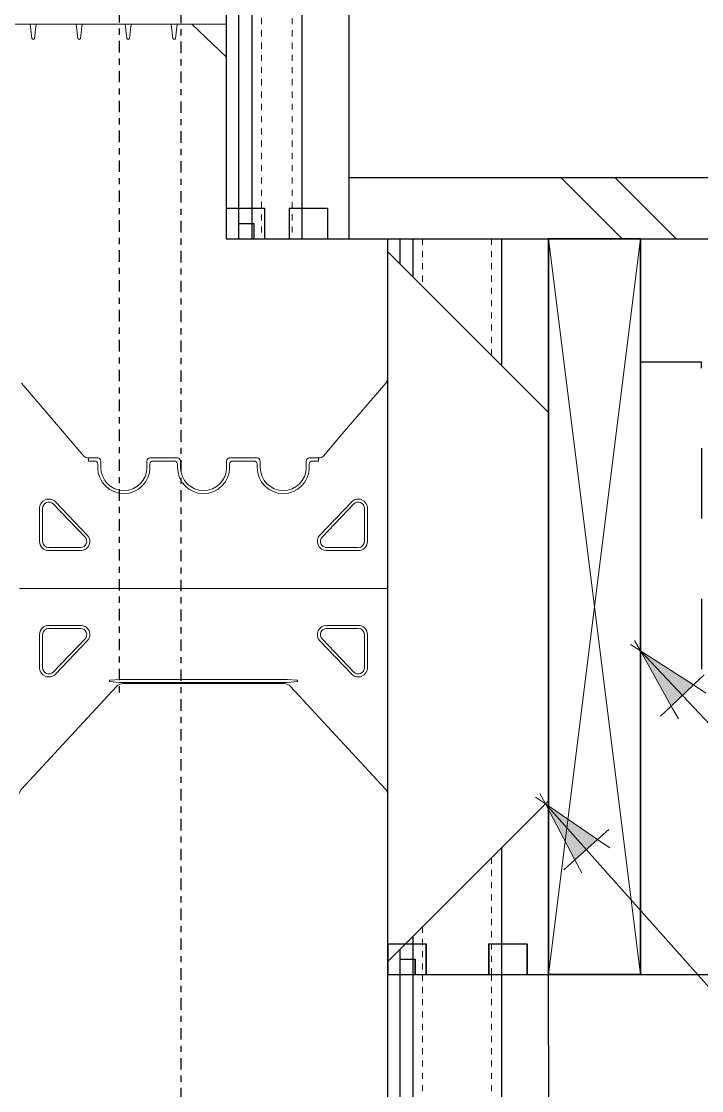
# Model space of a CAD drawing. Header units: inches. Extents: x -91.8 to 4.4, y 308.6 to 398.2.
# Drawn here: x -45.53 to -34.43, y 359.14 to 376.57 of the extents above; entities that cross this region are included whole.
import ezdxf

# ---------------------------------------------------------------- set-up
doc = ezdxf.new("R2010")
doc.units = ezdxf.units.IN
doc.header["$MEASUREMENT"] = 0
for name, pattern in [('CENTER', [2, 1.25, -0.25, 0.25, -0.25]), ('DASHED2', [0.375, 0.25, -0.125]), ('HIDDEN', [0.375, 0.25, -0.125])]:
    doc.linetypes.add(name, pattern=pattern)
for name, color, linetype, lineweight in [('A2 Hatch', 8, 'Continuous', 9), ('A4 medium', 7, 'Continuous', 35), ('DETAILS', 7, 'Continuous', 13), ('DIM', 3, 'Continuous', 13), ('REBAR', 2, 'CENTER', 30)]:
    doc.layers.add(name, color=color, linetype=linetype, lineweight=lineweight)
doc.styles.add('ARCTEXT', font='arctext.shx', dxfattribs={"width": 0.85})
doc.dimstyles.new('ARCTEXT1-4', dxfattribs={"dimtxt": 4, "dimasz": 2, "dimexe": 2, "dimexo": 2, "dimgap": 2, "dimtad": 1, "dimdec": 4, "dimzin": 3, "dimdsep": 46, "dimlunit": 4, "dimtxsty": 'ARCTEXT', "dimblk": 'ARCHTICK', "dimcen": 2, "dimaunit": 1, "dimadec": 0, "dimazin": 0, "dimtfac": 1, "dimtdec": 4, "dimtmove": 2, "dimatfit": 3, "dimldrblk": 'arrow', "dimfxl": 1, "dimtolj": 1, "dimtzin": 0, "dimarcsym": 0})

# ---------------------------------------------------------------- blocks, each defined once
blk = doc.blocks.new('_ArchTick')
at = {"color": 0, "linetype": 'ByBlock', "const_width": 0.15}
blk.add_lwpolyline([(-0.5, -0.5), (0.5, 0.5)], dxfattribs=at)
blk = doc.blocks.new('arrow')
at = {"layer": 'DIM'}
blk.add_hatch(color=253, dxfattribs=at).paths.add_polyline_path([(-2, 0.5), (-2, -0.5), (0, 0)])
at = {"layer": 'DIM', "lineweight": 9}
for points in [[(-2, 0.983), (-2, 0.5), (-2.469, 0.617)], [(0.374, 0.094), (0, 0)], [(0.374, -0.094), (0, 0)], [(-2, -0.983), (-2, -0.5), (-2.469, -0.617)]]:
    blk.add_lwpolyline(points, dxfattribs=at)
at = {"layer": 'DIM', "lineweight": 15}
blk.add_lwpolyline([(0, 0), (-2, -0.5), (-2, 0.5), (0, 0)], dxfattribs=at)

msp = doc.modelspace()

# ---------------------------------------------------------------- linework, layer by layer
at = {"color": 1}
for p, q in [((-42.185, 385.529), (-42.185, 373.029)), ((-41.985, 385.279), (-41.985, 373.029)), ((-41.77, 385.029), (-41.77, 373.029)), ((-40.95, 385.029), (-40.95, 373.029)), ((-40.185, 385.029), (-40.185, 373.029)), ((-42.185, 373.529), (-41.56, 373.529)), ((-42.185, 373.529), (-41.56, 373.529)), ((-42.185, 373.529), (-41.56, 373.529)), ((-42.185, 373.529), (-41.56, 373.529)), ((-42.185, 373.529), (-41.56, 373.529)), ((-42.185, 373.529), (-41.56, 373.529)), ((-42.185, 373.529), (-41.56, 373.529)), ((-42.185, 373.529), (-41.56, 373.529)), ((-42.185, 373.529), (-41.56, 373.529)), ((-42.185, 373.529), (-41.56, 373.529)), ((-42.185, 373.529), (-41.56, 373.529)), ((-42.185, 373.529), (-41.56, 373.529)), ((-42.185, 373.529), (-41.56, 373.529)), ((-42.185, 373.529), (-41.56, 373.529)), ((-42.185, 373.529), (-41.56, 373.529)), ((-42.185, 373.529), (-41.56, 373.529)), ((-41.56, 373.529), (-41.56, 373.029)), ((-41.56, 373.529), (-41.56, 373.029)), ((-41.56, 373.529), (-41.56, 373.029)), ((-41.56, 373.529), (-41.56, 373.029)), ((-41.56, 373.529), (-41.56, 373.029)), ((-41.56, 373.529), (-41.56, 373.029)), ((-41.56, 373.529), (-41.56, 373.029)), ((-41.56, 373.529), (-41.56, 373.029)), ((-41.56, 373.529), (-41.56, 373.029)), ((-41.56, 373.529), (-41.56, 373.029)), ((-41.56, 373.529), (-41.56, 373.029)), ((-41.56, 373.529), (-41.56, 373.029)), ((-41.56, 373.529), (-41.56, 373.029)), ((-41.56, 373.529), (-41.56, 373.029)), ((-41.56, 373.529), (-41.56, 373.029)), ((-41.56, 373.529), (-41.56, 373.029)), ((-41.16, 373.529), (-41.16, 373.029)), ((-41.16, 373.529), (-40.535, 373.529)), ((-41.16, 373.529), (-41.16, 373.029)), ((-41.16, 373.529), (-40.535, 373.529)), ((-41.16, 373.529), (-41.16, 373.029)), ((-41.16, 373.529), (-40.535, 373.529)), ((-41.16, 373.529), (-41.16, 373.029)), ((-41.16, 373.529), (-40.535, 373.529)), ((-41.16, 373.529), (-41.16, 373.029)), ((-41.16, 373.529), (-40.535, 373.529)), ((-41.16, 373.529), (-41.16, 373.029)), ((-41.16, 373.529), (-40.535, 373.529)), ((-41.16, 373.529), (-41.16, 373.029)), ((-41.16, 373.529), (-40.535, 373.529)), ((-41.16, 373.529), (-41.16, 373.029)), ((-41.16, 373.529), (-40.535, 373.529)), ((-41.16, 373.529), (-41.16, 373.029)), ((-41.16, 373.529), (-40.535, 373.529)), ((-41.16, 373.529), (-41.16, 373.029)), ((-41.16, 373.529), (-40.535, 373.529)), ((-41.16, 373.529), (-41.16, 373.029)), ((-41.16, 373.529), (-40.535, 373.529)), ((-41.16, 373.529), (-41.16, 373.029)), ((-41.16, 373.529), (-40.535, 373.529)), ((-41.16, 373.529), (-41.16, 373.029)), ((-41.16, 373.529), (-40.535, 373.529)), ((-41.16, 373.529), (-41.16, 373.029)), ((-41.16, 373.529), (-40.535, 373.529)), ((-41.16, 373.529), (-41.16, 373.029)), ((-41.16, 373.529), (-40.535, 373.529)), ((-41.16, 373.529), (-41.16, 373.029)), ((-41.16, 373.529), (-40.535, 373.529)), ((-40.535, 373.529), (-40.535, 373.029)), ((-40.535, 373.529), (-40.535, 373.029)), ((-40.535, 373.529), (-40.535, 373.029)), ((-40.535, 373.529), (-40.535, 373.029)), ((-40.535, 373.529), (-40.535, 373.029)), ((-40.535, 373.529), (-40.535, 373.029)), ((-40.535, 373.529), (-40.535, 373.029)), ((-40.535, 373.529), (-40.535, 373.029)), ((-40.535, 373.529), (-40.535, 373.029)), ((-40.535, 373.529), (-40.535, 373.029)), ((-40.535, 373.529), (-40.535, 373.029)), ((-40.535, 373.529), (-40.535, 373.029)), ((-40.535, 373.529), (-40.535, 373.029)), ((-40.535, 373.529), (-40.535, 373.029)), ((-40.535, 373.529), (-40.535, 373.029)), ((-40.535, 373.529), (-40.535, 373.029)), ((-41.985, 373.279), (-41.735, 373.279)), ((-41.985, 373.279), (-41.735, 373.279)), ((-41.985, 373.279), (-41.735, 373.279)), ((-41.985, 373.279), (-41.735, 373.279)), ((-41.985, 373.279), (-41.735, 373.279)), ((-41.985, 373.279), (-41.735, 373.279)), ((-41.985, 373.279), (-41.735, 373.279)), ((-41.985, 373.279), (-41.735, 373.279)), ((-41.985, 373.279), (-41.735, 373.279)), ((-41.985, 373.279), (-41.735, 373.279)), ((-41.985, 373.279), (-41.735, 373.279)), ((-41.985, 373.279), (-41.735, 373.279)), ((-41.985, 373.279), (-41.735, 373.279)), ((-41.985, 373.279), (-41.735, 373.279)), ((-41.985, 373.279), (-41.735, 373.279)), ((-41.985, 373.279), (-41.735, 373.279)), ((-41.735, 373.279), (-41.735, 373.029)), ((-41.735, 373.279), (-41.735, 373.029)), ((-41.735, 373.279), (-41.735, 373.029)), ((-41.735, 373.279), (-41.735, 373.029)), ((-41.735, 373.279), (-41.735, 373.029)), ((-41.735, 373.279), (-41.735, 373.029)), ((-41.735, 373.279), (-41.735, 373.029)), ((-41.735, 373.279), (-41.735, 373.029)), ((-41.735, 373.279), (-41.735, 373.029)), ((-41.735, 373.279), (-41.735, 373.029)), ((-41.735, 373.279), (-41.735, 373.029)), ((-41.735, 373.279), (-41.735, 373.029)), ((-41.735, 373.279), (-41.735, 373.029)), ((-41.735, 373.279), (-41.735, 373.029)), ((-41.735, 373.279), (-41.735, 373.029)), ((-41.735, 373.279), (-41.735, 373.029)), ((-42.185, 373.029), (-40.185, 373.029)), ((-42.185, 373.029), (-41.985, 373.029)), ((-42.185, 373.029), (-40.185, 373.029)), ((-42.185, 373.029), (-40.185, 373.029)), ((-42.185, 373.029), (-41.985, 373.029)), ((-42.185, 373.029), (-40.185, 373.029)), ((-42.185, 373.029), (-40.185, 373.029)), ((-42.185, 373.029), (-40.185, 373.029)), ((-42.185, 373.029), (-41.985, 373.029)), ((-42.185, 373.029), (-40.185, 373.029)), ((-42.185, 373.029), (-40.185, 373.029)), ((-42.185, 373.029), (-41.985, 373.029)), ((-42.185, 373.029), (-40.185, 373.029)), ((-42.185, 373.029), (-40.185, 373.029)), ((-42.185, 373.029), (-40.185, 373.029)), ((-42.185, 373.029), (-41.985, 373.029)), ((-42.185, 373.029), (-40.185, 373.029)), ((-42.185, 373.029), (-40.185, 373.029)), ((-42.185, 373.029), (-41.985, 373.029)), ((-42.185, 373.029), (-40.185, 373.029)), ((-42.185, 373.029), (-40.185, 373.029)), ((-42.185, 373.029), (-40.185, 373.029)), ((-42.185, 373.029), (-41.985, 373.029)), ((-42.185, 373.029), (-40.185, 373.029)), ((-42.185, 373.029), (-40.185, 373.029)), ((-42.185, 373.029), (-41.985, 373.029)), ((-42.185, 373.029), (-40.185, 373.029)), ((-42.185, 373.029), (-40.185, 373.029)), ((-42.185, 373.029), (-40.185, 373.029)), ((-42.185, 373.029), (-41.985, 373.029)), ((-42.185, 373.029), (-40.185, 373.029)), ((-42.185, 373.029), (-40.185, 373.029)), ((-42.185, 373.029), (-41.985, 373.029)), ((-42.185, 373.029), (-40.185, 373.029)), ((-42.185, 373.029), (-40.185, 373.029)), ((-42.185, 373.029), (-40.185, 373.029)), ((-42.185, 373.029), (-41.985, 373.029)), ((-42.185, 373.029), (-40.185, 373.029)), ((-42.185, 373.029), (-40.185, 373.029)), ((-42.185, 373.029), (-41.985, 373.029)), ((-42.185, 373.029), (-40.185, 373.029)), ((-42.185, 373.029), (-40.185, 373.029)), ((-42.185, 373.029), (-40.185, 373.029)), ((-42.185, 373.029), (-41.985, 373.029)), ((-42.185, 373.029), (-40.185, 373.029)), ((-42.185, 373.029), (-40.185, 373.029)), ((-42.185, 373.029), (-41.985, 373.029)), ((-42.185, 373.029), (-40.185, 373.029)), ((-42.185, 373.029), (-40.185, 373.029)), ((-42.185, 373.029), (-40.185, 373.029)), ((-42.185, 373.029), (-41.985, 373.029)), ((-42.185, 373.029), (-40.185, 373.029)), ((-42.185, 373.029), (-40.185, 373.029)), ((-42.185, 373.029), (-41.985, 373.029)), ((-42.185, 373.029), (-40.185, 373.029)), ((-42.185, 373.029), (-40.185, 373.029)), ((-41.77, 373.029), (-40.185, 373.029)), ((-41.77, 373.029), (-40.185, 373.029)), ((-41.77, 373.029), (-40.185, 373.029)), ((-41.77, 373.029), (-40.185, 373.029)), ((-41.77, 373.029), (-40.185, 373.029)), ((-41.77, 373.029), (-40.185, 373.029)), ((-41.77, 373.029), (-40.185, 373.029)), ((-41.77, 373.029), (-40.185, 373.029)), ((-41.77, 373.029), (-40.185, 373.029)), ((-41.77, 373.029), (-40.185, 373.029)), ((-41.77, 373.029), (-40.185, 373.029)), ((-41.77, 373.029), (-40.185, 373.029)), ((-41.77, 373.029), (-40.185, 373.029)), ((-41.77, 373.029), (-40.185, 373.029)), ((-41.77, 373.029), (-40.185, 373.029)), ((-41.77, 373.029), (-40.185, 373.029)), ((-39.556, 373.029), (-36.931, 373.029)), ((-39.556, 373.029), (-36.931, 373.029)), ((-39.556, 373.029), (-39.556, 361.029)), ((-39.551, 373.029), (-36.926, 373.029)), ((-39.356, 373.029), (-39.356, 372.621)), ((-39.141, 373.029), (-36.931, 373.029)), ((-39.141, 373.029), (-39.141, 372.406)), ((-39.136, 373.029), (-36.926, 373.029)), ((-37.696, 373.029), (-37.696, 370.961)), ((-36.931, 373.029), (-36.926, 361.029)), ((-36.929, 373.029), (-36.929, 361.029)), ((-36.929, 373.029), (-36.929, 361.029)), ((-36.929, 373.029), (-36.929, 361.029)), ((-37.696, 363.097), (-37.696, 361.029)), ((-39.141, 361.652), (-39.141, 361.029)), ((-39.556, 361.529), (-39.556, 361.029)), ((-39.556, 361.529), (-39.556, 361.029)), ((-39.556, 361.529), (-38.931, 361.529)), ((-39.556, 361.529), (-39.556, 361.029)), ((-39.556, 361.529), (-39.556, 361.029)), ((-39.556, 361.529), (-39.556, 349.029)), ((-39.556, 361.529), (-38.931, 361.529)), ((-39.551, 361.529), (-39.551, 361.029)), ((-39.551, 361.529), (-38.926, 361.529)), ((-39.551, 361.529), (-39.551, 361.029)), ((-39.551, 361.529), (-38.926, 361.529)), ((-38.931, 361.529), (-38.931, 361.029)), ((-38.931, 361.529), (-38.931, 361.029)), ((-38.926, 361.529), (-38.926, 361.029)), ((-38.926, 361.529), (-38.926, 361.029)), ((-37.906, 361.529), (-37.906, 361.029)), ((-37.906, 361.529), (-37.281, 361.529)), ((-37.906, 361.529), (-37.906, 361.029)), ((-37.906, 361.529), (-37.281, 361.529)), ((-37.901, 361.529), (-37.901, 361.029)), ((-37.901, 361.529), (-37.276, 361.529)), ((-37.901, 361.529), (-37.901, 361.029)), ((-37.901, 361.529), (-37.276, 361.529)), ((-37.281, 361.529), (-37.281, 361.029)), ((-37.281, 361.529), (-37.281, 361.029)), ((-37.276, 361.529), (-37.276, 361.029)), ((-37.276, 361.529), (-37.276, 361.029)), ((-39.356, 361.437), (-39.356, 361.029)), ((-39.356, 361.279), (-39.106, 361.279)), ((-39.356, 361.279), (-39.356, 349.029)), ((-39.356, 361.279), (-39.106, 361.279)), ((-39.351, 361.279), (-39.101, 361.279)), ((-39.351, 361.279), (-39.101, 361.279)), ((-39.106, 361.279), (-39.106, 361.029)), ((-39.106, 361.279), (-39.106, 361.029)), ((-39.101, 361.279), (-39.101, 361.029)), ((-39.101, 361.279), (-39.101, 361.029)), ((-39.556, 361.029), (-36.931, 361.029)), ((-39.556, 361.029), (-36.931, 361.029)), ((-39.556, 361.029), (-39.356, 361.029)), ((-39.556, 361.029), (-36.931, 361.029)), ((-39.556, 361.029), (-36.931, 361.029)), ((-39.556, 361.029), (-39.356, 361.029)), ((-39.551, 361.029), (-36.926, 361.029)), ((-39.551, 361.029), (-39.351, 361.029)), ((-39.551, 361.029), (-36.926, 361.029)), ((-39.551, 361.029), (-39.351, 361.029)), ((-39.141, 361.029), (-36.931, 361.029)), ((-39.141, 361.029), (-36.931, 361.029)), ((-39.141, 361.029), (-39.141, 349.029)), ((-39.136, 361.029), (-36.926, 361.029)), ((-39.136, 361.029), (-36.926, 361.029)), ((-37.696, 361.029), (-37.696, 349.029)), ((-36.931, 361.029), (-36.926, 349.029))]:
    msp.add_line(p, q, dxfattribs=at)
at = {"ltscale": 0.15}
for p, q in [((-40.185, 374.029), (-2.071, 374.029)), ((-42.185, 373.029), (-40.185, 373.029)), ((-42.185, 373.029), (-40.185, 373.029)), ((-42.185, 373.029), (-40.185, 373.029)), ((-42.185, 373.029), (-40.185, 373.029)), ((-42.185, 373.029), (-40.185, 373.029)), ((-42.185, 373.029), (-40.185, 373.029)), ((-42.185, 373.029), (-40.185, 373.029)), ((-42.185, 373.029), (-40.185, 373.029)), ((-42.185, 373.029), (-40.185, 373.029)), ((-42.185, 373.029), (-40.185, 373.029)), ((-42.185, 373.029), (-40.185, 373.029)), ((-42.185, 373.029), (-40.185, 373.029)), ((-42.185, 373.029), (-40.185, 373.029)), ((-42.185, 373.029), (-40.185, 373.029)), ((-42.185, 373.029), (-40.185, 373.029)), ((-42.185, 373.029), (-40.185, 373.029)), ((-40.185, 373.029), (-2.565, 373.029)), ((-36.929, 370.194), (-39.556, 372.821)), ((-34.43, 371.019), (-35.429, 371.019)), ((-34.43, 370.919), (-34.43, 371.019)), ((-34.43, 369.613), (-34.43, 368.466)), ((-34.43, 367.16), (-34.43, 366.013)), ((-34.43, 366.153), (-34.43, 366.013)), ((-34.43, 366.153), (-34.43, 366.013)), ((-36.929, 363.864), (-39.556, 361.237)), ((-35.429, 361.029), (-8.486, 361.029))]:
    msp.add_line(p, q, dxfattribs=at)
at = {"color": 1, "linetype": 'HIDDEN', "ltscale": 0.02}
for p, q in [((-42.185, 373.529), (-41.56, 373.529)), ((-42.185, 373.529), (-41.56, 373.529)), ((-42.185, 373.529), (-41.56, 373.529)), ((-42.185, 373.529), (-41.56, 373.529)), ((-42.185, 373.529), (-41.56, 373.529)), ((-42.185, 373.529), (-41.56, 373.529)), ((-42.185, 373.529), (-41.56, 373.529)), ((-42.185, 373.529), (-41.56, 373.529)), ((-42.185, 373.529), (-41.56, 373.529)), ((-42.185, 373.529), (-41.56, 373.529)), ((-42.185, 373.529), (-41.56, 373.529)), ((-42.185, 373.529), (-41.56, 373.529)), ((-42.185, 373.529), (-41.56, 373.529)), ((-42.185, 373.529), (-41.56, 373.529)), ((-42.185, 373.529), (-41.56, 373.529)), ((-42.185, 373.529), (-41.56, 373.529)), ((-42.185, 373.529), (-41.56, 373.529)), ((-42.185, 373.529), (-41.56, 373.529)), ((-42.185, 373.529), (-41.56, 373.529)), ((-42.185, 373.529), (-41.56, 373.529)), ((-42.185, 373.529), (-41.56, 373.529)), ((-42.185, 373.529), (-41.56, 373.529)), ((-42.185, 373.529), (-41.56, 373.529)), ((-42.185, 373.529), (-41.56, 373.529)), ((-42.185, 373.529), (-41.56, 373.529)), ((-42.185, 373.529), (-41.56, 373.529)), ((-42.185, 373.529), (-41.56, 373.529)), ((-42.185, 373.529), (-41.56, 373.529)), ((-42.185, 373.529), (-41.56, 373.529)), ((-42.185, 373.529), (-41.56, 373.529)), ((-42.185, 373.529), (-41.56, 373.529)), ((-42.185, 373.529), (-41.56, 373.529)), ((-42.185, 373.529), (-41.56, 373.529)), ((-42.185, 373.529), (-41.56, 373.529)), ((-42.185, 373.529), (-41.56, 373.529)), ((-42.185, 373.529), (-41.56, 373.529)), ((-42.185, 373.529), (-41.56, 373.529)), ((-42.185, 373.529), (-41.56, 373.529)), ((-42.185, 373.529), (-41.56, 373.529)), ((-42.185, 373.529), (-41.56, 373.529)), ((-41.56, 373.529), (-41.56, 373.029)), ((-41.56, 373.529), (-41.56, 373.029)), ((-41.56, 373.529), (-41.56, 373.029)), ((-41.56, 373.529), (-41.56, 373.029)), ((-41.56, 373.529), (-41.56, 373.029)), ((-41.56, 373.529), (-41.56, 373.029)), ((-41.56, 373.529), (-41.56, 373.029)), ((-41.56, 373.529), (-41.56, 373.029)), ((-41.56, 373.529), (-41.56, 373.029)), ((-41.56, 373.529), (-41.56, 373.029)), ((-41.56, 373.529), (-41.56, 373.029)), ((-41.56, 373.529), (-41.56, 373.029)), ((-41.56, 373.529), (-41.56, 373.029)), ((-41.56, 373.529), (-41.56, 373.029)), ((-41.56, 373.529), (-41.56, 373.029)), ((-41.56, 373.529), (-41.56, 373.029)), ((-41.56, 373.529), (-41.56, 373.029)), ((-41.56, 373.529), (-41.56, 373.029)), ((-41.56, 373.529), (-41.56, 373.029)), ((-41.56, 373.529), (-41.56, 373.029)), ((-41.56, 373.529), (-41.56, 373.029)), ((-41.56, 373.529), (-41.56, 373.029)), ((-41.56, 373.529), (-41.56, 373.029)), ((-41.56, 373.529), (-41.56, 373.029)), ((-41.56, 373.529), (-41.56, 373.029)), ((-41.56, 373.529), (-41.56, 373.029)), ((-41.56, 373.529), (-41.56, 373.029)), ((-41.56, 373.529), (-41.56, 373.029)), ((-41.56, 373.529), (-41.56, 373.029)), ((-41.56, 373.529), (-41.56, 373.029)), ((-41.56, 373.529), (-41.56, 373.029)), ((-41.56, 373.529), (-41.56, 373.029)), ((-41.56, 373.529), (-41.56, 373.029)), ((-41.56, 373.529), (-41.56, 373.029)), ((-41.56, 373.529), (-41.56, 373.029)), ((-41.56, 373.529), (-41.56, 373.029)), ((-41.56, 373.529), (-41.56, 373.029)), ((-41.56, 373.529), (-41.56, 373.029)), ((-41.56, 373.529), (-41.56, 373.029)), ((-41.56, 373.529), (-41.56, 373.029)), ((-41.16, 373.529), (-41.16, 373.029)), ((-41.16, 373.529), (-40.535, 373.529)), ((-41.16, 373.529), (-41.16, 373.029)), ((-41.16, 373.529), (-40.535, 373.529)), ((-41.16, 373.529), (-41.16, 373.029)), ((-41.16, 373.529), (-40.535, 373.529)), ((-41.16, 373.529), (-41.16, 373.029)), ((-41.16, 373.529), (-40.535, 373.529)), ((-41.16, 373.529), (-41.16, 373.029)), ((-41.16, 373.529), (-40.535, 373.529)), ((-41.16, 373.529), (-41.16, 373.029)), ((-41.16, 373.529), (-40.535, 373.529)), ((-41.16, 373.529), (-41.16, 373.029)), ((-41.16, 373.529), (-40.535, 373.529)), ((-41.16, 373.529), (-41.16, 373.029)), ((-41.16, 373.529), (-40.535, 373.529)), ((-41.16, 373.529), (-41.16, 373.029)), ((-41.16, 373.529), (-40.535, 373.529)), ((-41.16, 373.529), (-41.16, 373.029)), ((-41.16, 373.529), (-40.535, 373.529)), ((-41.16, 373.529), (-41.16, 373.029)), ((-41.16, 373.529), (-40.535, 373.529)), ((-41.16, 373.529), (-41.16, 373.029)), ((-41.16, 373.529), (-40.535, 373.529)), ((-41.16, 373.529), (-41.16, 373.029)), ((-41.16, 373.529), (-40.535, 373.529)), ((-41.16, 373.529), (-41.16, 373.029)), ((-41.16, 373.529), (-40.535, 373.529)), ((-41.16, 373.529), (-41.16, 373.029)), ((-41.16, 373.529), (-40.535, 373.529)), ((-41.16, 373.529), (-41.16, 373.029)), ((-41.16, 373.529), (-40.535, 373.529)), ((-41.16, 373.529), (-41.16, 373.029)), ((-41.16, 373.529), (-40.535, 373.529)), ((-41.16, 373.529), (-41.16, 373.029)), ((-41.16, 373.529), (-40.535, 373.529)), ((-41.16, 373.529), (-41.16, 373.029)), ((-41.16, 373.529), (-40.535, 373.529)), ((-41.16, 373.529), (-41.16, 373.029)), ((-41.16, 373.529), (-40.535, 373.529)), ((-41.16, 373.529), (-41.16, 373.029)), ((-41.16, 373.529), (-40.535, 373.529)), ((-41.16, 373.529), (-41.16, 373.029)), ((-41.16, 373.529), (-40.535, 373.529)), ((-41.16, 373.529), (-41.16, 373.029)), ((-41.16, 373.529), (-40.535, 373.529)), ((-41.16, 373.529), (-41.16, 373.029)), ((-41.16, 373.529), (-40.535, 373.529)), ((-41.16, 373.529), (-41.16, 373.029)), ((-41.16, 373.529), (-40.535, 373.529)), ((-41.16, 373.529), (-41.16, 373.029)), ((-41.16, 373.529), (-40.535, 373.529)), ((-41.16, 373.529), (-41.16, 373.029)), ((-41.16, 373.529), (-40.535, 373.529)), ((-41.16, 373.529), (-41.16, 373.029)), ((-41.16, 373.529), (-40.535, 373.529)), ((-41.16, 373.529), (-41.16, 373.029)), ((-41.16, 373.529), (-40.535, 373.529)), ((-41.16, 373.529), (-41.16, 373.029)), ((-41.16, 373.529), (-40.535, 373.529)), ((-41.16, 373.529), (-41.16, 373.029)), ((-41.16, 373.529), (-40.535, 373.529)), ((-41.16, 373.529), (-41.16, 373.029)), ((-41.16, 373.529), (-40.535, 373.529)), ((-41.16, 373.529), (-41.16, 373.029)), ((-41.16, 373.529), (-40.535, 373.529)), ((-41.16, 373.529), (-41.16, 373.029)), ((-41.16, 373.529), (-40.535, 373.529)), ((-41.16, 373.529), (-41.16, 373.029)), ((-41.16, 373.529), (-40.535, 373.529)), ((-41.16, 373.529), (-41.16, 373.029)), ((-41.16, 373.529), (-40.535, 373.529)), ((-41.16, 373.529), (-41.16, 373.029)), ((-41.16, 373.529), (-40.535, 373.529)), ((-41.16, 373.529), (-41.16, 373.029)), ((-41.16, 373.529), (-40.535, 373.529)), ((-41.16, 373.529), (-41.16, 373.029)), ((-41.16, 373.529), (-40.535, 373.529)), ((-41.16, 373.529), (-41.16, 373.029)), ((-41.16, 373.529), (-40.535, 373.529)), ((-40.535, 373.529), (-40.535, 373.029)), ((-40.535, 373.529), (-40.535, 373.029)), ((-40.535, 373.529), (-40.535, 373.029)), ((-40.535, 373.529), (-40.535, 373.029)), ((-40.535, 373.529), (-40.535, 373.029)), ((-40.535, 373.529), (-40.535, 373.029)), ((-40.535, 373.529), (-40.535, 373.029)), ((-40.535, 373.529), (-40.535, 373.029)), ((-40.535, 373.529), (-40.535, 373.029)), ((-40.535, 373.529), (-40.535, 373.029)), ((-40.535, 373.529), (-40.535, 373.029)), ((-40.535, 373.529), (-40.535, 373.029)), ((-40.535, 373.529), (-40.535, 373.029)), ((-40.535, 373.529), (-40.535, 373.029)), ((-40.535, 373.529), (-40.535, 373.029)), ((-40.535, 373.529), (-40.535, 373.029)), ((-40.535, 373.529), (-40.535, 373.029)), ((-40.535, 373.529), (-40.535, 373.029)), ((-40.535, 373.529), (-40.535, 373.029)), ((-40.535, 373.529), (-40.535, 373.029)), ((-40.535, 373.529), (-40.535, 373.029)), ((-40.535, 373.529), (-40.535, 373.029)), ((-40.535, 373.529), (-40.535, 373.029)), ((-40.535, 373.529), (-40.535, 373.029)), ((-40.535, 373.529), (-40.535, 373.029)), ((-40.535, 373.529), (-40.535, 373.029)), ((-40.535, 373.529), (-40.535, 373.029)), ((-40.535, 373.529), (-40.535, 373.029)), ((-40.535, 373.529), (-40.535, 373.029)), ((-40.535, 373.529), (-40.535, 373.029)), ((-40.535, 373.529), (-40.535, 373.029)), ((-40.535, 373.529), (-40.535, 373.029)), ((-40.535, 373.529), (-40.535, 373.029)), ((-40.535, 373.529), (-40.535, 373.029)), ((-40.535, 373.529), (-40.535, 373.029)), ((-40.535, 373.529), (-40.535, 373.029)), ((-40.535, 373.529), (-40.535, 373.029)), ((-40.535, 373.529), (-40.535, 373.029)), ((-40.535, 373.529), (-40.535, 373.029)), ((-40.535, 373.529), (-40.535, 373.029)), ((-41.985, 373.279), (-41.735, 373.279)), ((-41.985, 373.279), (-41.735, 373.279)), ((-41.985, 373.279), (-41.735, 373.279)), ((-41.985, 373.279), (-41.735, 373.279)), ((-41.985, 373.279), (-41.735, 373.279)), ((-41.985, 373.279), (-41.735, 373.279)), ((-41.985, 373.279), (-41.735, 373.279)), ((-41.985, 373.279), (-41.735, 373.279)), ((-41.985, 373.279), (-41.735, 373.279)), ((-41.985, 373.279), (-41.735, 373.279)), ((-41.985, 373.279), (-41.735, 373.279)), ((-41.985, 373.279), (-41.735, 373.279)), ((-41.985, 373.279), (-41.735, 373.279)), ((-41.985, 373.279), (-41.735, 373.279)), ((-41.985, 373.279), (-41.735, 373.279)), ((-41.985, 373.279), (-41.735, 373.279)), ((-41.985, 373.279), (-41.735, 373.279)), ((-41.985, 373.279), (-41.735, 373.279)), ((-41.985, 373.279), (-41.735, 373.279)), ((-41.985, 373.279), (-41.735, 373.279)), ((-41.985, 373.279), (-41.735, 373.279)), ((-41.985, 373.279), (-41.735, 373.279)), ((-41.985, 373.279), (-41.735, 373.279)), ((-41.985, 373.279), (-41.735, 373.279)), ((-41.985, 373.279), (-41.735, 373.279)), ((-41.985, 373.279), (-41.735, 373.279)), ((-41.985, 373.279), (-41.735, 373.279)), ((-41.985, 373.279), (-41.735, 373.279)), ((-41.985, 373.279), (-41.735, 373.279)), ((-41.985, 373.279), (-41.735, 373.279)), ((-41.985, 373.279), (-41.735, 373.279)), ((-41.985, 373.279), (-41.735, 373.279)), ((-41.985, 373.279), (-41.735, 373.279)), ((-41.985, 373.279), (-41.735, 373.279)), ((-41.985, 373.279), (-41.735, 373.279)), ((-41.985, 373.279), (-41.735, 373.279)), ((-41.985, 373.279), (-41.735, 373.279)), ((-41.985, 373.279), (-41.735, 373.279)), ((-41.985, 373.279), (-41.735, 373.279)), ((-41.985, 373.279), (-41.735, 373.279)), ((-41.735, 373.279), (-41.735, 373.029)), ((-41.735, 373.279), (-41.735, 373.029)), ((-41.735, 373.279), (-41.735, 373.029)), ((-41.735, 373.279), (-41.735, 373.029)), ((-41.735, 373.279), (-41.735, 373.029)), ((-41.735, 373.279), (-41.735, 373.029)), ((-41.735, 373.279), (-41.735, 373.029)), ((-41.735, 373.279), (-41.735, 373.029)), ((-41.735, 373.279), (-41.735, 373.029)), ((-41.735, 373.279), (-41.735, 373.029)), ((-41.735, 373.279), (-41.735, 373.029)), ((-41.735, 373.279), (-41.735, 373.029)), ((-41.735, 373.279), (-41.735, 373.029)), ((-41.735, 373.279), (-41.735, 373.029)), ((-41.735, 373.279), (-41.735, 373.029)), ((-41.735, 373.279), (-41.735, 373.029)), ((-41.735, 373.279), (-41.735, 373.029)), ((-41.735, 373.279), (-41.735, 373.029)), ((-41.735, 373.279), (-41.735, 373.029)), ((-41.735, 373.279), (-41.735, 373.029)), ((-41.735, 373.279), (-41.735, 373.029)), ((-41.735, 373.279), (-41.735, 373.029)), ((-41.735, 373.279), (-41.735, 373.029)), ((-41.735, 373.279), (-41.735, 373.029)), ((-41.735, 373.279), (-41.735, 373.029)), ((-41.735, 373.279), (-41.735, 373.029)), ((-41.735, 373.279), (-41.735, 373.029)), ((-41.735, 373.279), (-41.735, 373.029)), ((-41.735, 373.279), (-41.735, 373.029)), ((-41.735, 373.279), (-41.735, 373.029)), ((-41.735, 373.279), (-41.735, 373.029)), ((-41.735, 373.279), (-41.735, 373.029)), ((-41.735, 373.279), (-41.735, 373.029)), ((-41.735, 373.279), (-41.735, 373.029)), ((-41.735, 373.279), (-41.735, 373.029)), ((-41.735, 373.279), (-41.735, 373.029)), ((-41.735, 373.279), (-41.735, 373.029)), ((-41.735, 373.279), (-41.735, 373.029)), ((-41.735, 373.279), (-41.735, 373.029)), ((-41.735, 373.279), (-41.735, 373.029)), ((-39.556, 361.529), (-38.931, 361.529)), ((-39.556, 361.529), (-38.931, 361.529)), ((-39.556, 361.529), (-38.931, 361.529)), ((-39.556, 361.529), (-38.931, 361.529)), ((-39.551, 361.529), (-38.926, 361.529)), ((-39.551, 361.529), (-38.926, 361.529)), ((-38.931, 361.529), (-38.931, 361.029)), ((-38.931, 361.529), (-38.931, 361.029)), ((-38.931, 361.529), (-38.931, 361.029)), ((-38.931, 361.529), (-38.931, 361.029)), ((-38.926, 361.529), (-38.926, 361.029)), ((-38.926, 361.529), (-38.926, 361.029)), ((-37.906, 361.529), (-37.906, 361.029)), ((-37.906, 361.529), (-37.281, 361.529)), ((-37.906, 361.529), (-37.906, 361.029)), ((-37.906, 361.529), (-37.281, 361.529)), ((-37.906, 361.529), (-37.906, 361.029)), ((-37.906, 361.529), (-37.281, 361.529)), ((-37.906, 361.529), (-37.906, 361.029)), ((-37.906, 361.529), (-37.281, 361.529)), ((-37.901, 361.529), (-37.901, 361.029)), ((-37.901, 361.529), (-37.276, 361.529)), ((-37.901, 361.529), (-37.901, 361.029)), ((-37.901, 361.529), (-37.276, 361.529)), ((-37.281, 361.529), (-37.281, 361.029)), ((-37.281, 361.529), (-37.281, 361.029)), ((-37.281, 361.529), (-37.281, 361.029)), ((-37.281, 361.529), (-37.281, 361.029)), ((-37.276, 361.529), (-37.276, 361.029)), ((-37.276, 361.529), (-37.276, 361.029)), ((-39.356, 361.279), (-39.356, 361.029)), ((-39.356, 361.279), (-39.106, 361.279)), ((-39.356, 361.279), (-39.356, 361.029)), ((-39.356, 361.279), (-39.106, 361.279)), ((-39.356, 361.279), (-39.356, 361.029)), ((-39.356, 361.279), (-39.106, 361.279)), ((-39.356, 361.279), (-39.356, 361.029)), ((-39.356, 361.279), (-39.106, 361.279)), ((-39.351, 361.279), (-39.351, 361.029)), ((-39.351, 361.279), (-39.101, 361.279)), ((-39.351, 361.279), (-39.351, 361.029)), ((-39.351, 361.279), (-39.101, 361.279)), ((-39.106, 361.279), (-39.106, 361.029)), ((-39.106, 361.279), (-39.106, 361.029)), ((-39.106, 361.279), (-39.106, 361.029)), ((-39.106, 361.279), (-39.106, 361.029)), ((-39.101, 361.279), (-39.101, 361.029)), ((-39.101, 361.279), (-39.101, 361.029))]:
    msp.add_line(p, q, dxfattribs=at)
at = {"layer": 'A2 Hatch', "linetype": 'DASHED2', "ltscale": 0.15}
for p, q in [((-41.61, 385.029), (-41.61, 373.029)), ((-41.11, 385.029), (-41.11, 373.029)), ((-38.981, 373.029), (-38.981, 372.246)), ((-37.856, 373.029), (-37.856, 371.121)), ((-37.856, 362.937), (-37.856, 361.029)), ((-38.981, 361.812), (-38.981, 361.029)), ((-38.981, 361.029), (-38.981, 349.029)), ((-37.856, 361.029), (-37.856, 349.029))]:
    msp.add_line(p, q, dxfattribs=at)
at = {"layer": 'A2 Hatch', "ltscale": 0.15}
for p, q in [((-35.728, 373.029), (-36.728, 374.029)), ((-34.844, 373.029), (-35.844, 374.029)), ((-36.929, 373.029), (-35.429, 361.029)), ((-35.429, 373.029), (-36.929, 361.029))]:
    msp.add_line(p, q, dxfattribs=at)
at = {"layer": 'A4 medium', "ltscale": 0.15}
msp.add_lwpolyline([(-35.429, 361.029), (-35.429, 373.029), (-36.929, 373.029), (-36.929, 361.029)], close=True, dxfattribs=at)
at = {"layer": 'DETAILS', "color": 6, "lineweight": 20}
for p, q in [((-42.185, 376.529), (-46.185, 376.529)), ((-45.355, 376.295), (-45.385, 376.529)), ((-45.315, 376.295), (-45.285, 376.529)), ((-44.605, 376.295), (-44.635, 376.529)), ((-44.565, 376.295), (-44.535, 376.529)), ((-43.805, 376.295), (-43.835, 376.529)), ((-43.765, 376.295), (-43.735, 376.529)), ((-43.055, 376.295), (-43.085, 376.529)), ((-43.015, 376.295), (-42.985, 376.529)), ((-42.745, 376.529), (-42.185, 375.995)), ((-39.556, 363.983), (-39.556, 370.744)), ((-45.528, 370.675), (-44.51, 369.485)), ((-40.292, 369.847), (-39.584, 370.675)), ((-40.601, 369.485), (-40.292, 369.847)), ((-44.438, 369.454), (-44.431, 369.454)), ((-44.281, 369.454), (-44.438, 369.454)), ((-44.431, 369.454), (-44.431, 369.404)), ((-44.431, 369.404), (-44.331, 369.404)), ((-44.281, 369.354), (-44.281, 369.299)), ((-44.231, 369.299), (-44.231, 369.404)), ((-43.481, 369.404), (-43.481, 369.299)), ((-42.981, 369.454), (-43.431, 369.454)), ((-43.431, 369.299), (-43.431, 369.354)), ((-43.381, 369.404), (-43.031, 369.404)), ((-42.981, 369.354), (-42.981, 369.299)), ((-42.931, 369.299), (-42.931, 369.404)), ((-42.181, 369.404), (-42.181, 369.299)), ((-41.681, 369.454), (-42.131, 369.454)), ((-42.131, 369.299), (-42.131, 369.354)), ((-42.081, 369.404), (-41.731, 369.404)), ((-41.681, 369.354), (-41.681, 369.299)), ((-41.631, 369.299), (-41.631, 369.404)), ((-40.881, 369.404), (-40.881, 369.299)), ((-40.673, 369.454), (-40.831, 369.454)), ((-40.831, 369.299), (-40.831, 369.354)), ((-40.781, 369.404), (-40.681, 369.404)), ((-40.681, 369.404), (-40.681, 369.454)), ((-40.681, 369.454), (-40.673, 369.454)), ((-45.231, 368.635), (-45.231, 368.094)), ((-45.181, 368.635), (-45.181, 368.094)), ((-44.489, 368.163), (-45.009, 368.704)), ((-44.453, 368.198), (-44.972, 368.739)), ((-40.139, 368.739), (-40.658, 368.198)), ((-40.103, 368.704), (-40.622, 368.163)), ((-39.931, 368.094), (-39.931, 368.635)), ((-39.881, 368.094), (-39.881, 368.635)), ((-45.081, 367.994), (-44.561, 367.994)), ((-45.081, 367.944), (-44.561, 367.944)), ((-40.55, 367.994), (-40.031, 367.994)), ((-40.55, 367.944), (-40.031, 367.944)), ((-45.556, 367.324), (-39.556, 367.324)), ((-44.561, 366.724), (-45.081, 366.724)), ((-40.031, 366.724), (-40.55, 366.724)), ((-45.231, 366.574), (-45.231, 366.033)), ((-45.181, 366.574), (-45.181, 366.033)), ((-44.561, 366.674), (-45.081, 366.674)), ((-40.031, 366.674), (-40.55, 366.674)), ((-39.931, 366.033), (-39.931, 366.574)), ((-39.881, 366.033), (-39.881, 366.574)), ((-45.009, 365.964), (-44.489, 366.505)), ((-44.972, 365.929), (-44.453, 366.47)), ((-40.658, 366.47), (-40.139, 365.929)), ((-40.622, 366.505), (-40.103, 365.964)), ((-43.926, 365.844), (-44.082, 365.829)), ((-42.556, 365.844), (-43.926, 365.844)), ((-41.185, 365.844), (-42.556, 365.844)), ((-41.029, 365.829), (-41.185, 365.844)), ((-45.526, 364.053), (-43.975, 365.73)), ((-44.082, 365.809), (-43.926, 365.794)), ((-43.926, 365.794), (-42.556, 365.794)), ((-43.869, 365.774), (-42.556, 365.774)), ((-42.556, 365.794), (-41.185, 365.794)), ((-42.556, 365.774), (-41.243, 365.774)), ((-41.185, 365.794), (-41.029, 365.809)), ((-41.137, 365.73), (-39.585, 364.053))]:
    msp.add_line(p, q, dxfattribs=at)
for centre, radius, start, end in [((-45.335, 376.299), 0.02, 191.3099, 348.6901), ((-44.585, 376.299), 0.02, 191.3099, 348.6901), ((-43.785, 376.299), 0.02, 191.3099, 348.6901), ((-43.035, 376.299), 0.02, 191.3099, 348.6901), ((-39.656, 370.744), 0.1, 316.1691, 360), ((-44.438, 369.554), 0.1, 223.8309, 270), ((-40.673, 369.554), 0.1, 270, 316.1691), ((-44.331, 369.354), 0.05, 360, 90), ((-44.281, 369.404), 0.05, 0, 90), ((-43.431, 369.404), 0.05, 90, 180), ((-43.381, 369.354), 0.05, 90, 180), ((-43.031, 369.354), 0.05, 360, 90), ((-42.981, 369.404), 0.05, 0, 90), ((-42.131, 369.404), 0.05, 90, 180), ((-42.081, 369.354), 0.05, 90, 180), ((-41.731, 369.354), 0.05, 0, 90), ((-41.681, 369.404), 0.05, 0, 90), ((-40.831, 369.404), 0.05, 90, 180), ((-40.781, 369.354), 0.05, 90, 180), ((-43.856, 369.299), 0.425, 180, 360), ((-43.856, 369.299), 0.375, 180, 0), ((-42.556, 369.299), 0.425, 180, 270), ((-42.556, 369.299), 0.375, 180, 270), ((-42.556, 369.299), 0.425, 270, 0), ((-42.556, 369.299), 0.375, 270, 0), ((-41.256, 369.299), 0.425, 180, 0), ((-41.256, 369.299), 0.375, 180, 0), ((-45.081, 368.635), 0.15, 43.8309, 180), ((-40.031, 368.635), 0.15, 0, 136.1691), ((-45.081, 368.635), 0.1, 43.8309, 180), ((-40.031, 368.635), 0.1, 0, 136.1691), ((-45.081, 368.094), 0.15, 180, 270), ((-45.081, 368.094), 0.1, 180, 270), ((-44.561, 368.094), 0.15, 270, 43.8309), ((-44.561, 368.094), 0.1, 270, 43.8309), ((-40.55, 368.094), 0.15, 136.1691, 270), ((-40.55, 368.094), 0.1, 136.1691, 270), ((-40.031, 368.094), 0.15, 270, 0), ((-40.031, 368.094), 0.1, 270, 360), ((-45.081, 366.574), 0.15, 90, 180), ((-44.561, 366.574), 0.15, 316.1691, 90), ((-40.55, 366.574), 0.15, 90, 223.8309), ((-40.031, 366.574), 0.15, 360, 90), ((-45.081, 366.574), 0.1, 90, 180), ((-44.561, 366.574), 0.1, 316.1691, 90), ((-40.55, 366.574), 0.1, 90, 223.8309), ((-40.031, 366.574), 0.1, 0, 90), ((-45.081, 366.033), 0.15, 180, 316.1691), ((-45.081, 366.033), 0.1, 180, 316.1691), ((-40.031, 366.033), 0.15, 223.8309, 360), ((-40.031, 366.033), 0.1, 223.8309, 0), ((-44.081, 365.819), 0.01, 97.4099, 262.5901), ((-41.031, 365.819), 0.01, 277.4099, 82.5901), ((-43.869, 365.624), 0.15, 90, 135), ((-41.243, 365.624), 0.15, 45, 90), ((-45.456, 363.983), 0.1, 135, 180), ((-39.656, 363.983), 0.1, 360, 45)]:
    msp.add_arc(centre, radius, start, end, dxfattribs=at)
at = {"layer": 'REBAR', "ltscale": 0.15}
for p, q in [((-43.931, 395.268), (-43.931, 365.63)), ((-42.929, 382.582), (-42.929, 339.133))]:
    msp.add_line(p, q, dxfattribs=at)

# ---------------------------------------------------------------- leaders
at = {"layer": 'DIM'}
for points in [[(-35.429, 366.309), (-17.095, 346.83), (-16.095, 346.829)], [(-36.978, 363.814), (-17.095, 341.52), (-16.095, 341.52)]]:
    msp.add_leader(points, dimstyle='ARCTEXT1-4', override={"dimasz": 0.5, "dimtad": 0}, dxfattribs=at)

doc.saveas('drawing.dxf')
